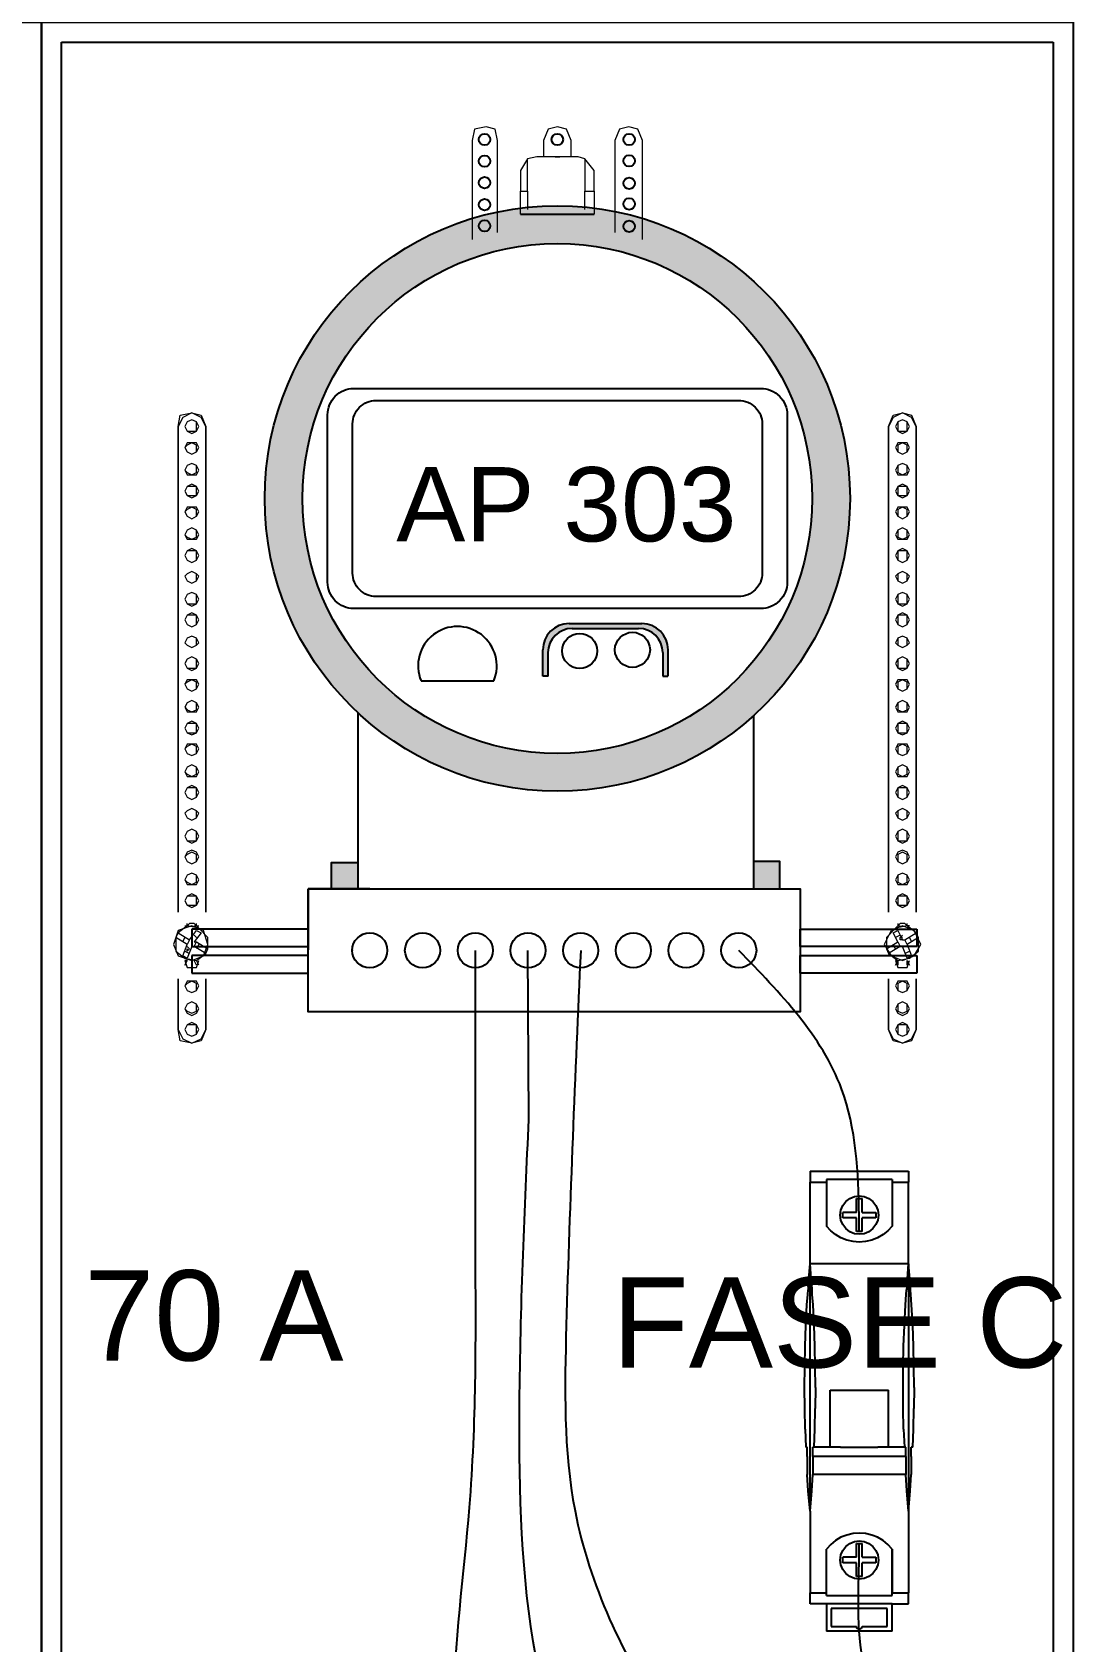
# Model space of a CAD drawing. Header units: millimetres. Extents: x 2991 to 3503, y 2795 to 2987.
# Drawn here: x 3321.03 to 3328, y 2808.58 to 2819.41 of the extents above; entities that cross this region are included whole.
import ezdxf

# ---------------------------------------------------------------- set-up
doc = ezdxf.new("R2010")
doc.units = ezdxf.units.MM
doc.layers.add('IND', color=7, linetype='Continuous', lineweight=13)
doc.layers.add('Pranchas', color=3, linetype='Continuous')
doc.styles.get("Standard").update_dxf_attribs({"font": ''})
doc.styles.get('Standard').set_extended_font_data('Arial')

msp = doc.modelspace()

# ---------------------------------------------------------------- hatches: boundary and pattern name
h = msp.add_hatch(color=256)
h.dxf.hatch_style = 1
h.paths.add_polyline_path([(3323.224, 2813.822), (3323.046, 2813.822), (3323.046, 2813.645), (3323.224, 2813.645)])
h.paths.add_polyline_path([(3326.065, 2813.828), (3325.888, 2813.828), (3325.888, 2813.645), (3326.065, 2813.645)])
h.paths.add_polyline_path([(3326.538, 2816.273, 1), (3322.597, 2816.273, 1)])
h.paths.add_polyline_path([(3322.851, 2816.273, -1), (3326.283, 2816.273, -1)], flags=16)
h.paths.add_polyline_path([(3326.115, 2815.709, -0.414214), (3325.937, 2815.532), (3323.197, 2815.532, -0.414214), (3323.02, 2815.709), (3323.02, 2816.836, -0.414214), (3323.197, 2817.014), (3325.937, 2817.014, -0.414214), (3326.115, 2816.836)], flags=0)
h.paths.add_polyline_path([(3325.947, 2815.771, -0.414214), (3325.788, 2815.613), (3323.346, 2815.613, -0.414214), (3323.188, 2815.771), (3323.188, 2816.775, -0.414214), (3323.346, 2816.933), (3325.788, 2816.933, -0.414214), (3325.947, 2816.775)], flags=0)
h.paths.add_polyline_path([(3325.192, 2815.254, -1), (3324.955, 2815.254, -1)], flags=0)
h.paths.add_polyline_path([(3324.837, 2815.247, -1), (3324.6, 2815.247, -1)], flags=0)
h.paths.add_polyline_path([(3324.139, 2815.045), (3323.649, 2815.045, -1.494135)], flags=0)
h = msp.add_hatch(color=256)
h.dxf.hatch_style = 1
h.paths.add_polyline_path([(3325.312, 2815.253, 0.414214), (3325.135, 2815.431), (3324.647, 2815.431, 0.414214), (3324.47, 2815.253), (3324.47, 2815.076), (3324.505, 2815.076), (3324.505, 2815.235, -0.414214), (3324.667, 2815.398), (3325.114, 2815.398, -0.414214), (3325.277, 2815.235), (3325.277, 2815.076), (3325.312, 2815.076)])

# ---------------------------------------------------------------- linework, layer by layer
for p, q in [((3321.227, 2805.719), (3321.227, 2819.346)), ((3321.227, 2819.346), (3324.567, 2819.346)), ((3324.567, 2819.346), (3327.907, 2819.346)), ((3327.907, 2819.346), (3327.907, 2805.719)), ((3324.319, 2818.187), (3324.815, 2818.187)), ((3324.647, 2815.431), (3325.135, 2815.431)), ((3324.667, 2815.398), (3325.114, 2815.398)), ((3324.47, 2815.076), (3324.47, 2815.253)), ((3324.505, 2815.076), (3324.505, 2815.235)), ((3325.277, 2815.235), (3325.277, 2815.076)), ((3325.312, 2815.253), (3325.312, 2815.076)), ((3323.649, 2815.045), (3324.139, 2815.045)), ((3324.505, 2815.076), (3324.47, 2815.076)), ((3325.277, 2815.076), (3325.312, 2815.076)), ((3323.224, 2814.831), (3323.224, 2813.645)), ((3325.888, 2814.81), (3325.888, 2813.645)), ((3323.304, 2813.645), (3322.89, 2813.645)), ((3322.89, 2813.645), (3322.89, 2813.235)), ((3322.89, 2813.374), (3322.106, 2813.374)), ((3322.106, 2813.374), (3322.106, 2813.256)), ((3322.89, 2813.256), (3322.89, 2813.374)), ((3326.203, 2813.374), (3326.988, 2813.374)), ((3326.203, 2813.256), (3326.203, 2813.374)), ((3326.988, 2813.374), (3326.988, 2813.256)), ((3322.106, 2813.256), (3322.106, 2813.256)), ((3322.106, 2813.256), (3322.89, 2813.256)), ((3322.89, 2813.197), (3322.106, 2813.197)), ((3322.106, 2813.197), (3322.106, 2813.078)), ((3322.89, 2813.078), (3322.89, 2813.197)), ((3326.988, 2813.256), (3326.203, 2813.256)), ((3326.203, 2813.197), (3326.988, 2813.197)), ((3326.203, 2813.078), (3326.203, 2813.197)), ((3326.988, 2813.256), (3326.988, 2813.256)), ((3326.988, 2813.197), (3326.988, 2813.078)), ((3322.106, 2813.078), (3322.106, 2813.078)), ((3322.106, 2813.078), (3322.89, 2813.078)), ((3326.988, 2813.078), (3326.203, 2813.078)), ((3326.988, 2813.078), (3326.988, 2813.078)), ((3326.269, 2811.743), (3326.269, 2811.669)), ((3326.269, 2811.743), (3326.932, 2811.743)), ((3326.269, 2811.669), (3326.379, 2811.669)), ((3326.269, 2811.12), (3326.269, 2811.669)), ((3326.379, 2811.688), (3326.379, 2811.669)), ((3326.821, 2811.688), (3326.379, 2811.688)), ((3326.379, 2811.669), (3326.379, 2811.374)), ((3326.821, 2811.688), (3326.821, 2811.669)), ((3326.821, 2811.669), (3326.932, 2811.669)), ((3326.821, 2811.669), (3326.821, 2811.374)), ((3326.932, 2811.743), (3326.932, 2811.669)), ((3326.932, 2811.12), (3326.932, 2811.669)), ((3326.509, 2811.539), (3326.536, 2811.56)), ((3326.536, 2811.56), (3326.567, 2811.573)), ((3326.567, 2811.573), (3326.6, 2811.577)), ((3326.582, 2811.559), (3326.619, 2811.559)), ((3326.582, 2811.466), (3326.582, 2811.559)), ((3326.6, 2811.577), (3326.634, 2811.573)), ((3326.619, 2811.466), (3326.619, 2811.559)), ((3326.634, 2811.573), (3326.665, 2811.56)), ((3326.665, 2811.56), (3326.691, 2811.539)), ((3326.471, 2811.448), (3326.476, 2811.481)), ((3326.476, 2811.415), (3326.471, 2811.448)), ((3326.476, 2811.481), (3326.489, 2811.513)), ((3326.489, 2811.513), (3326.509, 2811.539)), ((3326.49, 2811.43), (3326.49, 2811.466)), ((3326.582, 2811.466), (3326.49, 2811.466)), ((3326.619, 2811.466), (3326.711, 2811.466)), ((3326.691, 2811.539), (3326.712, 2811.513)), ((3326.711, 2811.466), (3326.711, 2811.43)), ((3326.712, 2811.513), (3326.725, 2811.481)), ((3326.725, 2811.481), (3326.729, 2811.448)), ((3326.729, 2811.448), (3326.725, 2811.415)), ((3326.408, 2811.343), (3326.379, 2811.374)), ((3326.441, 2811.317), (3326.408, 2811.343)), ((3326.489, 2811.384), (3326.476, 2811.415)), ((3326.509, 2811.357), (3326.489, 2811.384)), ((3326.582, 2811.43), (3326.49, 2811.43)), ((3326.536, 2811.336), (3326.509, 2811.357)), ((3326.567, 2811.323), (3326.536, 2811.336)), ((3326.582, 2811.337), (3326.582, 2811.43)), ((3326.619, 2811.337), (3326.582, 2811.337)), ((3326.711, 2811.43), (3326.619, 2811.43)), ((3326.619, 2811.337), (3326.619, 2811.43)), ((3326.665, 2811.336), (3326.634, 2811.323)), ((3326.691, 2811.357), (3326.665, 2811.336)), ((3326.712, 2811.384), (3326.691, 2811.357)), ((3326.725, 2811.415), (3326.712, 2811.384)), ((3326.793, 2811.343), (3326.76, 2811.317)), ((3326.821, 2811.374), (3326.793, 2811.343)), ((3326.477, 2811.296), (3326.441, 2811.317)), ((3326.517, 2811.28), (3326.477, 2811.296)), ((3326.558, 2811.271), (3326.517, 2811.28)), ((3326.6, 2811.267), (3326.558, 2811.271)), ((3326.6, 2811.319), (3326.567, 2811.323)), ((3326.634, 2811.323), (3326.6, 2811.319)), ((3326.642, 2811.271), (3326.6, 2811.267)), ((3326.684, 2811.28), (3326.642, 2811.271)), ((3326.723, 2811.296), (3326.684, 2811.28)), ((3326.76, 2811.317), (3326.723, 2811.296)), ((3326.26, 2811.019), (3326.269, 2811.12)), ((3326.932, 2811.12), (3326.269, 2811.12)), ((3326.277, 2811.019), (3326.269, 2811.12)), ((3326.269, 2809.454), (3326.269, 2811.12)), ((3326.924, 2811.019), (3326.932, 2811.12)), ((3326.94, 2811.019), (3326.932, 2811.12)), ((3326.932, 2811.12), (3326.932, 2809.454)), ((3326.257, 2810.983), (3326.26, 2811.019)), ((3326.277, 2811.019), (3326.28, 2810.983)), ((3326.921, 2810.983), (3326.924, 2811.019)), ((3326.94, 2811.019), (3326.943, 2810.983)), ((3326.248, 2810.844), (3326.253, 2810.913)), ((3326.253, 2810.913), (3326.255, 2810.946)), ((3326.256, 2810.967), (3326.255, 2810.946)), ((3326.256, 2810.967), (3326.257, 2810.983)), ((3326.282, 2810.946), (3326.28, 2810.983)), ((3326.284, 2810.913), (3326.282, 2810.946)), ((3326.289, 2810.844), (3326.284, 2810.913)), ((3326.911, 2810.844), (3326.916, 2810.913)), ((3326.916, 2810.913), (3326.918, 2810.946)), ((3326.92, 2810.967), (3326.918, 2810.946)), ((3326.92, 2810.967), (3326.921, 2810.983)), ((3326.946, 2810.946), (3326.943, 2810.983)), ((3326.948, 2810.913), (3326.946, 2810.946)), ((3326.952, 2810.844), (3326.948, 2810.913)), ((3326.241, 2810.706), (3326.248, 2810.844)), ((3326.296, 2810.706), (3326.289, 2810.844)), ((3326.904, 2810.706), (3326.911, 2810.844)), ((3326.96, 2810.706), (3326.952, 2810.844)), ((3326.236, 2810.566), (3326.241, 2810.706)), ((3326.301, 2810.566), (3326.296, 2810.706)), ((3326.899, 2810.566), (3326.904, 2810.706)), ((3326.965, 2810.566), (3326.96, 2810.706)), ((3326.233, 2810.427), (3326.236, 2810.566)), ((3326.304, 2810.427), (3326.301, 2810.566)), ((3326.896, 2810.427), (3326.899, 2810.566)), ((3326.968, 2810.427), (3326.965, 2810.566)), ((3326.232, 2810.287), (3326.233, 2810.427)), ((3326.305, 2810.287), (3326.304, 2810.427)), ((3326.895, 2810.287), (3326.896, 2810.427)), ((3326.969, 2810.287), (3326.968, 2810.427)), ((3326.233, 2810.147), (3326.232, 2810.287)), ((3326.305, 2810.287), (3326.304, 2810.147)), ((3326.404, 2809.885), (3326.404, 2810.269)), ((3326.404, 2810.269), (3326.796, 2810.269)), ((3326.796, 2809.885), (3326.796, 2810.269)), ((3326.896, 2810.147), (3326.895, 2810.287)), ((3326.969, 2810.287), (3326.968, 2810.147)), ((3326.236, 2810.008), (3326.233, 2810.147)), ((3326.301, 2810.008), (3326.304, 2810.147)), ((3326.899, 2810.008), (3326.896, 2810.147)), ((3326.965, 2810.008), (3326.968, 2810.147)), ((3326.236, 2810.008), (3326.24, 2809.885)), ((3326.297, 2809.885), (3326.301, 2810.008)), ((3326.899, 2810.008), (3326.904, 2809.885)), ((3326.96, 2809.885), (3326.965, 2810.008)), ((3326.25, 2809.885), (3326.24, 2809.885)), ((3326.25, 2809.824), (3326.25, 2809.885)), ((3326.25, 2809.824), (3326.25, 2809.701)), ((3326.297, 2809.885), (3326.287, 2809.885)), ((3326.287, 2809.824), (3326.287, 2809.885)), ((3326.913, 2809.824), (3326.287, 2809.824)), ((3326.287, 2809.824), (3326.287, 2809.701)), ((3326.404, 2809.885), (3326.297, 2809.885)), ((3326.474, 2809.885), (3326.404, 2809.885)), ((3326.474, 2809.885), (3326.725, 2809.885)), ((3326.796, 2809.885), (3326.725, 2809.885)), ((3326.904, 2809.885), (3326.796, 2809.885)), ((3326.913, 2809.885), (3326.904, 2809.885)), ((3326.913, 2809.824), (3326.913, 2809.885)), ((3326.913, 2809.824), (3326.913, 2809.701)), ((3326.96, 2809.885), (3326.95, 2809.885)), ((3326.95, 2809.824), (3326.95, 2809.885)), ((3326.95, 2809.824), (3326.95, 2809.701)), ((3326.257, 2809.592), (3326.25, 2809.701)), ((3326.28, 2809.592), (3326.287, 2809.701)), ((3326.913, 2809.701), (3326.287, 2809.701)), ((3326.921, 2809.592), (3326.913, 2809.701)), ((3326.943, 2809.592), (3326.95, 2809.701)), ((3326.269, 2809.454), (3326.257, 2809.592)), ((3326.269, 2809.454), (3326.28, 2809.592)), ((3326.932, 2809.454), (3326.921, 2809.592)), ((3326.932, 2809.454), (3326.943, 2809.592)), ((3326.269, 2809.454), (3326.269, 2808.905)), ((3326.932, 2809.454), (3326.932, 2808.905)), ((3326.477, 2809.279), (3326.441, 2809.258)), ((3326.517, 2809.294), (3326.477, 2809.279)), ((3326.558, 2809.304), (3326.517, 2809.294)), ((3326.6, 2809.307), (3326.558, 2809.304)), ((3326.642, 2809.304), (3326.6, 2809.307)), ((3326.684, 2809.294), (3326.642, 2809.304)), ((3326.723, 2809.279), (3326.684, 2809.294)), ((3326.76, 2809.258), (3326.723, 2809.279)), ((3326.408, 2809.231), (3326.379, 2809.2)), ((3326.379, 2808.905), (3326.379, 2809.2)), ((3326.379, 2808.905), (3326.379, 2809.2)), ((3326.441, 2809.258), (3326.408, 2809.231)), ((3326.476, 2809.16), (3326.489, 2809.191)), ((3326.489, 2809.191), (3326.509, 2809.217)), ((3326.509, 2809.217), (3326.536, 2809.238)), ((3326.536, 2809.238), (3326.567, 2809.251)), ((3326.567, 2809.251), (3326.6, 2809.255)), ((3326.582, 2809.145), (3326.582, 2809.237)), ((3326.582, 2809.237), (3326.619, 2809.237)), ((3326.6, 2809.255), (3326.634, 2809.251)), ((3326.619, 2809.145), (3326.619, 2809.237)), ((3326.634, 2809.251), (3326.665, 2809.238)), ((3326.665, 2809.238), (3326.691, 2809.217)), ((3326.691, 2809.217), (3326.712, 2809.191)), ((3326.712, 2809.191), (3326.725, 2809.16)), ((3326.793, 2809.231), (3326.76, 2809.258)), ((3326.821, 2809.2), (3326.793, 2809.231)), ((3326.821, 2809.2), (3326.821, 2808.905)), ((3326.821, 2808.905), (3326.821, 2809.2)), ((3326.471, 2809.126), (3326.476, 2809.16)), ((3326.476, 2809.093), (3326.471, 2809.126)), ((3326.489, 2809.062), (3326.476, 2809.093)), ((3326.509, 2809.035), (3326.489, 2809.062)), ((3326.49, 2809.108), (3326.49, 2809.145)), ((3326.582, 2809.145), (3326.49, 2809.145)), ((3326.582, 2809.108), (3326.49, 2809.108)), ((3326.582, 2809.016), (3326.582, 2809.108)), ((3326.619, 2809.145), (3326.711, 2809.145)), ((3326.711, 2809.108), (3326.619, 2809.108)), ((3326.619, 2809.016), (3326.619, 2809.108)), ((3326.712, 2809.062), (3326.691, 2809.035)), ((3326.711, 2809.145), (3326.711, 2809.108)), ((3326.725, 2809.093), (3326.712, 2809.062)), ((3326.725, 2809.16), (3326.729, 2809.126)), ((3326.729, 2809.126), (3326.725, 2809.093)), ((3326.536, 2809.015), (3326.509, 2809.035)), ((3326.567, 2809.002), (3326.536, 2809.015)), ((3326.6, 2808.997), (3326.567, 2809.002)), ((3326.619, 2809.016), (3326.582, 2809.016)), ((3326.634, 2809.002), (3326.6, 2808.997)), ((3326.665, 2809.015), (3326.634, 2809.002)), ((3326.691, 2809.035), (3326.665, 2809.015)), ((3326.269, 2808.831), (3326.269, 2808.905)), ((3326.269, 2808.905), (3326.379, 2808.905)), ((3326.379, 2808.887), (3326.379, 2808.905)), ((3326.379, 2808.887), (3326.821, 2808.887)), ((3326.821, 2808.905), (3326.932, 2808.905)), ((3326.821, 2808.887), (3326.821, 2808.905)), ((3326.932, 2808.831), (3326.932, 2808.905)), ((3326.379, 2808.831), (3326.269, 2808.831)), ((3326.821, 2808.831), (3326.379, 2808.831)), ((3326.379, 2808.831), (3326.379, 2808.647)), ((3326.411, 2808.799), (3326.411, 2808.679)), ((3326.789, 2808.799), (3326.411, 2808.799)), ((3326.789, 2808.679), (3326.789, 2808.799)), ((3326.821, 2808.831), (3326.932, 2808.831)), ((3326.821, 2808.647), (3326.821, 2808.831)), ((3326.821, 2808.647), (3326.379, 2808.647)), ((3326.411, 2808.679), (3326.582, 2808.679)), ((3326.582, 2808.674), (3326.582, 2808.679)), ((3326.584, 2808.67), (3326.582, 2808.674)), ((3326.587, 2808.666), (3326.584, 2808.67)), ((3326.591, 2808.663), (3326.587, 2808.666)), ((3326.595, 2808.661), (3326.591, 2808.663)), ((3326.6, 2808.661), (3326.595, 2808.661)), ((3326.605, 2808.661), (3326.6, 2808.661)), ((3326.609, 2808.663), (3326.605, 2808.661)), ((3326.613, 2808.666), (3326.609, 2808.663)), ((3326.616, 2808.67), (3326.613, 2808.666)), ((3326.618, 2808.674), (3326.616, 2808.67)), ((3326.619, 2808.679), (3326.618, 2808.674)), ((3326.619, 2808.679), (3326.789, 2808.679))]:
    msp.add_line(p, q)
at = {"color": 5}
msp.add_line((3324.375, 2812.093), (3324.369, 2813.23), dxfattribs=at)
for points in [[(3321.094, 2819.479), (3321.094, 2805.586), (3314.147, 2805.586), (3314.147, 2819.479)], [(3328.041, 2819.479), (3328.041, 2805.586), (3321.094, 2805.586), (3321.094, 2819.479)], [(3323.224, 2813.645), (3323.046, 2813.645), (3323.046, 2813.822), (3323.224, 2813.822)], [(3325.888, 2813.645), (3326.065, 2813.645), (3326.065, 2813.828), (3325.888, 2813.828)], [(3322.89, 2813.645), (3326.203, 2813.645), (3326.203, 2812.816), (3322.89, 2812.816)]]:
    msp.add_lwpolyline(points, close=True)
at = {"color": 0, "lineweight": 18}
for points in [[(3324.164, 2818.063), (3324.164, 2818.683), (3324.149, 2818.76), (3324.087, 2818.776), (3324.009, 2818.76), (3323.994, 2818.683), (3323.994, 2818.016)], [(3324.66, 2818.574), (3324.66, 2818.683), (3324.629, 2818.76), (3324.567, 2818.776), (3324.505, 2818.76), (3324.474, 2818.683), (3324.474, 2818.574)], [(3325.141, 2818.016), (3325.141, 2818.683), (3325.11, 2818.76), (3325.048, 2818.776), (3324.986, 2818.76), (3324.955, 2818.683), (3324.955, 2818.063)], [(3324.366, 2818.342), (3324.366, 2818.559), (3324.319, 2818.481), (3324.319, 2818.342)], [(3324.753, 2818.559), (3324.707, 2818.574), (3324.428, 2818.574), (3324.366, 2818.559)], [(3324.815, 2818.342), (3324.815, 2818.481), (3324.753, 2818.559), (3324.753, 2818.342)], [(3324.319, 2818.187), (3324.319, 2818.342), (3324.366, 2818.342), (3324.366, 2818.218)], [(3324.753, 2818.218), (3324.753, 2818.342), (3324.815, 2818.342), (3324.815, 2818.187)], [(3322.059, 2813.395), (3322.075, 2813.395), (3322.075, 2813.411)], [(3322.152, 2813.38), (3322.121, 2813.411), (3322.09, 2813.411), (3322.059, 2813.38)], [(3322.121, 2813.395), (3322.137, 2813.395), (3322.137, 2813.411)], [(3322.137, 2813.395), (3322.152, 2813.395)], [(3326.938, 2813.38), (3326.907, 2813.411), (3326.876, 2813.411), (3326.845, 2813.38)], [(3326.86, 2813.411), (3326.86, 2813.395), (3326.876, 2813.395)], [(3326.938, 2813.395), (3326.922, 2813.395), (3326.922, 2813.411)], [(3322.013, 2813.349), (3321.997, 2813.318)], [(3322.044, 2813.287), (3322.059, 2813.318)], [(3322.09, 2813.302), (3322.075, 2813.271)], [(3322.137, 2813.318), (3322.121, 2813.333)], [(3322.121, 2813.256), (3322.137, 2813.287)], [(3326.876, 2813.333), (3326.845, 2813.318)], [(3326.86, 2813.287), (3326.876, 2813.256)], [(3326.891, 2813.302), (3326.876, 2813.302), (3326.876, 2813.318), (3326.891, 2813.333)], [(3326.922, 2813.271), (3326.907, 2813.302)], [(3326.938, 2813.318), (3326.953, 2813.287)], [(3327, 2813.318), (3326.984, 2813.349)], [(3322.059, 2813.225), (3322.09, 2813.209)], [(3322.075, 2813.256), (3322.09, 2813.24), (3322.075, 2813.225), (3322.075, 2813.24), (3322.075, 2813.225)], [(3322.152, 2813.271), (3322.137, 2813.24)], [(3322.199, 2813.209), (3322.214, 2813.24)], [(3326.783, 2813.24), (3326.798, 2813.209)], [(3326.845, 2813.24), (3326.829, 2813.271)], [(3326.907, 2813.209), (3326.938, 2813.225)], [(3322.075, 2813.163), (3322.059, 2813.163), (3322.075, 2813.116), (3322.137, 2813.116), (3322.152, 2813.163)], [(3322.137, 2813.132), (3322.121, 2813.163)], [(3322.152, 2813.132), (3322.137, 2813.163)], [(3326.845, 2813.132), (3326.86, 2813.163), (3326.86, 2813.132)], [(3326.86, 2813.163), (3326.845, 2813.163), (3326.86, 2813.116), (3326.922, 2813.116), (3326.938, 2813.163)], [(3326.922, 2813.132), (3326.922, 2813.163), (3326.938, 2813.132)]]:
    msp.add_lwpolyline(points, dxfattribs=at)
for points in [[(3324.552, 2818.574), (3324.583, 2818.574)], [(3322.199, 2816.757), (3322.199, 2813.488), (3322.199, 2816.757), (3322.168, 2816.819), (3322.106, 2816.85), (3322.044, 2816.819), (3322.013, 2816.757), (3322.028, 2816.834), (3322.106, 2816.85), (3322.168, 2816.834)], [(3322.013, 2813.488), (3322.013, 2816.757)], [(3322.152, 2816.757), (3322.137, 2816.788), (3322.106, 2816.803), (3322.075, 2816.788), (3322.059, 2816.757), (3322.075, 2816.726), (3322.106, 2816.71), (3322.137, 2816.726)], [(3322.137, 2816.757), (3322.137, 2816.788), (3322.106, 2816.803), (3322.075, 2816.788), (3322.059, 2816.757), (3322.075, 2816.726), (3322.137, 2816.726)], [(3326.798, 2816.757), (3326.829, 2816.834), (3326.891, 2816.85), (3326.953, 2816.834), (3326.984, 2816.757), (3326.953, 2816.819), (3326.891, 2816.85), (3326.829, 2816.819)], [(3326.798, 2813.488), (3326.798, 2816.757)], [(3326.938, 2816.757), (3326.922, 2816.788), (3326.891, 2816.803), (3326.86, 2816.788), (3326.845, 2816.757), (3326.86, 2816.726), (3326.891, 2816.71), (3326.922, 2816.726)], [(3326.922, 2816.757), (3326.922, 2816.788), (3326.891, 2816.803), (3326.86, 2816.788), (3326.86, 2816.726), (3326.922, 2816.726)], [(3326.984, 2816.757), (3326.984, 2813.488)], [(3322.152, 2816.617), (3322.137, 2816.648), (3322.075, 2816.648), (3322.059, 2816.617), (3322.075, 2816.586), (3322.106, 2816.571), (3322.137, 2816.586)], [(3322.137, 2816.617), (3322.137, 2816.633), (3322.106, 2816.648), (3322.075, 2816.633), (3322.059, 2816.617), (3322.075, 2816.586), (3322.106, 2816.571), (3322.137, 2816.586)], [(3326.938, 2816.617), (3326.922, 2816.648), (3326.86, 2816.648), (3326.845, 2816.617), (3326.86, 2816.586), (3326.891, 2816.571), (3326.922, 2816.586)], [(3326.922, 2816.617), (3326.922, 2816.633), (3326.891, 2816.648), (3326.86, 2816.633), (3326.86, 2816.586), (3326.891, 2816.571), (3326.922, 2816.586)], [(3322.152, 2816.463), (3322.137, 2816.494), (3322.106, 2816.509), (3322.075, 2816.494), (3322.059, 2816.463), (3322.075, 2816.432), (3322.137, 2816.432)], [(3322.137, 2816.463), (3322.137, 2816.494), (3322.106, 2816.509), (3322.075, 2816.494), (3322.059, 2816.463), (3322.075, 2816.447), (3322.106, 2816.432), (3322.137, 2816.447)], [(3326.938, 2816.463), (3326.922, 2816.494), (3326.891, 2816.509), (3326.86, 2816.494), (3326.845, 2816.463), (3326.86, 2816.432), (3326.922, 2816.432)], [(3326.922, 2816.463), (3326.922, 2816.494), (3326.891, 2816.509), (3326.86, 2816.494), (3326.86, 2816.447), (3326.891, 2816.432), (3326.922, 2816.447)], [(3322.152, 2816.323), (3322.137, 2816.354), (3322.106, 2816.37), (3322.075, 2816.354), (3322.059, 2816.323), (3322.075, 2816.292), (3322.106, 2816.277), (3322.137, 2816.292)], [(3322.137, 2816.323), (3322.137, 2816.354), (3322.075, 2816.354), (3322.059, 2816.323), (3322.075, 2816.292), (3322.137, 2816.292)], [(3326.938, 2816.323), (3326.922, 2816.354), (3326.891, 2816.37), (3326.86, 2816.354), (3326.845, 2816.323), (3326.86, 2816.292), (3326.891, 2816.277), (3326.922, 2816.292)], [(3326.922, 2816.323), (3326.922, 2816.354), (3326.86, 2816.354), (3326.86, 2816.292), (3326.922, 2816.292)], [(3322.152, 2816.184), (3322.137, 2816.215), (3322.075, 2816.215), (3322.059, 2816.184), (3322.075, 2816.153), (3322.106, 2816.137), (3322.137, 2816.153)], [(3322.137, 2816.184), (3322.137, 2816.199), (3322.106, 2816.215), (3322.075, 2816.199), (3322.059, 2816.184), (3322.075, 2816.153), (3322.106, 2816.137), (3322.137, 2816.153)], [(3326.938, 2816.184), (3326.922, 2816.215), (3326.86, 2816.215), (3326.845, 2816.184), (3326.86, 2816.153), (3326.891, 2816.137), (3326.922, 2816.153)], [(3326.922, 2816.184), (3326.922, 2816.199), (3326.891, 2816.215), (3326.86, 2816.199), (3326.86, 2816.153), (3326.891, 2816.137), (3326.922, 2816.153)], [(3322.137, 2816.029), (3322.137, 2816.06), (3322.106, 2816.075), (3322.075, 2816.06), (3322.059, 2816.029), (3322.075, 2816.013), (3322.106, 2815.998), (3322.137, 2816.013)], [(3322.152, 2816.029), (3322.137, 2816.06), (3322.106, 2816.075), (3322.075, 2816.06), (3322.059, 2816.029), (3322.075, 2815.998), (3322.137, 2815.998)], [(3326.938, 2816.029), (3326.922, 2816.06), (3326.891, 2816.075), (3326.86, 2816.06), (3326.845, 2816.029), (3326.86, 2815.998), (3326.922, 2815.998)], [(3326.922, 2816.029), (3326.922, 2816.06), (3326.891, 2816.075), (3326.86, 2816.06), (3326.86, 2816.013), (3326.891, 2815.998), (3326.922, 2816.013)], [(3322.152, 2815.889), (3322.137, 2815.92), (3322.106, 2815.936), (3322.075, 2815.92), (3322.059, 2815.889), (3322.075, 2815.858), (3322.106, 2815.843), (3322.137, 2815.858)], [(3322.137, 2815.889), (3322.137, 2815.92), (3322.075, 2815.92), (3322.059, 2815.889), (3322.075, 2815.858), (3322.106, 2815.843), (3322.137, 2815.858)], [(3326.938, 2815.889), (3326.922, 2815.92), (3326.891, 2815.936), (3326.86, 2815.92), (3326.845, 2815.889), (3326.86, 2815.858), (3326.891, 2815.843), (3326.922, 2815.858)], [(3326.922, 2815.889), (3326.922, 2815.92), (3326.86, 2815.92), (3326.86, 2815.858), (3326.891, 2815.843), (3326.922, 2815.858)], [(3322.152, 2815.75), (3322.137, 2815.765), (3322.106, 2815.781), (3322.075, 2815.765), (3322.059, 2815.75), (3322.075, 2815.719), (3322.106, 2815.703), (3322.137, 2815.719)], [(3322.137, 2815.75), (3322.137, 2815.765), (3322.106, 2815.781), (3322.075, 2815.765), (3322.059, 2815.75), (3322.075, 2815.719), (3322.106, 2815.703), (3322.137, 2815.719)], [(3326.938, 2815.75), (3326.922, 2815.765), (3326.891, 2815.781), (3326.86, 2815.765), (3326.845, 2815.75), (3326.86, 2815.719), (3326.891, 2815.703), (3326.922, 2815.719)], [(3326.922, 2815.75), (3326.922, 2815.765), (3326.891, 2815.781), (3326.86, 2815.765), (3326.86, 2815.719), (3326.891, 2815.703), (3326.922, 2815.719)], [(3322.152, 2815.595), (3322.137, 2815.626), (3322.106, 2815.641), (3322.075, 2815.626), (3322.059, 2815.595), (3322.075, 2815.564), (3322.106, 2815.548), (3322.137, 2815.564)], [(3322.137, 2815.595), (3322.137, 2815.626), (3322.106, 2815.641), (3322.075, 2815.626), (3322.059, 2815.595), (3322.075, 2815.564), (3322.137, 2815.564)], [(3326.938, 2815.595), (3326.922, 2815.626), (3326.891, 2815.641), (3326.86, 2815.626), (3326.845, 2815.595), (3326.86, 2815.564), (3326.891, 2815.548), (3326.922, 2815.564)], [(3326.922, 2815.595), (3326.922, 2815.626), (3326.891, 2815.641), (3326.86, 2815.626), (3326.86, 2815.564), (3326.922, 2815.564)], [(3322.152, 2815.456), (3322.137, 2815.487), (3322.106, 2815.502), (3322.075, 2815.487), (3322.059, 2815.456), (3322.075, 2815.425), (3322.106, 2815.409), (3322.137, 2815.425)], [(3322.137, 2815.456), (3322.137, 2815.487), (3322.075, 2815.487), (3322.059, 2815.456), (3322.075, 2815.425), (3322.106, 2815.409), (3322.137, 2815.425)], [(3326.938, 2815.456), (3326.922, 2815.487), (3326.891, 2815.502), (3326.86, 2815.487), (3326.845, 2815.456), (3326.86, 2815.425), (3326.891, 2815.409), (3326.922, 2815.425)], [(3326.922, 2815.456), (3326.922, 2815.487), (3326.86, 2815.487), (3326.86, 2815.425), (3326.891, 2815.409), (3326.922, 2815.425)], [(3322.137, 2815.301), (3322.137, 2815.332), (3322.106, 2815.347), (3322.075, 2815.332), (3322.059, 2815.301), (3322.075, 2815.285), (3322.106, 2815.27), (3322.137, 2815.285)], [(3322.152, 2815.301), (3322.137, 2815.332), (3322.106, 2815.347), (3322.075, 2815.332), (3322.059, 2815.301), (3322.075, 2815.285), (3322.106, 2815.27), (3322.137, 2815.285)], [(3326.938, 2815.301), (3326.922, 2815.332), (3326.891, 2815.347), (3326.86, 2815.332), (3326.845, 2815.301), (3326.86, 2815.285), (3326.891, 2815.27), (3326.922, 2815.285)], [(3326.922, 2815.301), (3326.922, 2815.332), (3326.891, 2815.347), (3326.86, 2815.332), (3326.86, 2815.285), (3326.891, 2815.27), (3326.922, 2815.285)], [(3322.137, 2815.161), (3322.137, 2815.192), (3322.106, 2815.208), (3322.075, 2815.192), (3322.059, 2815.161), (3322.075, 2815.13), (3322.137, 2815.13)], [(3322.152, 2815.161), (3322.137, 2815.192), (3322.106, 2815.208), (3322.075, 2815.192), (3322.059, 2815.161), (3322.075, 2815.13), (3322.106, 2815.115), (3322.137, 2815.13)], [(3326.938, 2815.161), (3326.922, 2815.192), (3326.891, 2815.208), (3326.86, 2815.192), (3326.845, 2815.161), (3326.86, 2815.13), (3326.891, 2815.115), (3326.922, 2815.13)], [(3326.922, 2815.161), (3326.922, 2815.192), (3326.891, 2815.208), (3326.86, 2815.192), (3326.86, 2815.13), (3326.922, 2815.13)], [(3322.137, 2815.022), (3322.137, 2815.037), (3322.106, 2815.053), (3322.075, 2815.037), (3322.059, 2815.022), (3322.075, 2814.991), (3322.106, 2814.975), (3322.137, 2814.991)], [(3322.152, 2815.022), (3322.137, 2815.053), (3322.075, 2815.053), (3322.059, 2815.022), (3322.075, 2814.991), (3322.106, 2814.975), (3322.137, 2814.991)], [(3326.938, 2815.022), (3326.922, 2815.053), (3326.86, 2815.053), (3326.845, 2815.022), (3326.86, 2814.991), (3326.891, 2814.975), (3326.922, 2814.991)], [(3326.922, 2815.022), (3326.922, 2815.037), (3326.891, 2815.053), (3326.86, 2815.037), (3326.86, 2814.991), (3326.891, 2814.975), (3326.922, 2814.991)], [(3322.137, 2814.867), (3322.137, 2814.898), (3322.106, 2814.913), (3322.075, 2814.898), (3322.059, 2814.867), (3322.075, 2814.851), (3322.106, 2814.836), (3322.137, 2814.851)], [(3322.152, 2814.867), (3322.137, 2814.898), (3322.106, 2814.913), (3322.075, 2814.898), (3322.059, 2814.867), (3322.075, 2814.836), (3322.137, 2814.836)], [(3326.938, 2814.867), (3326.922, 2814.898), (3326.891, 2814.913), (3326.86, 2814.898), (3326.845, 2814.867), (3326.86, 2814.836), (3326.922, 2814.836)], [(3326.922, 2814.867), (3326.922, 2814.898), (3326.891, 2814.913), (3326.86, 2814.898), (3326.86, 2814.851), (3326.891, 2814.836), (3326.922, 2814.851)], [(3322.152, 2814.727), (3322.137, 2814.758), (3322.106, 2814.774), (3322.075, 2814.758), (3322.059, 2814.727), (3322.075, 2814.696), (3322.106, 2814.681), (3322.137, 2814.696)], [(3322.137, 2814.727), (3322.137, 2814.758), (3322.075, 2814.758), (3322.059, 2814.727), (3322.075, 2814.696), (3322.137, 2814.696)], [(3326.938, 2814.727), (3326.922, 2814.758), (3326.891, 2814.774), (3326.86, 2814.758), (3326.845, 2814.727), (3326.86, 2814.696), (3326.891, 2814.681), (3326.922, 2814.696)], [(3326.922, 2814.727), (3326.922, 2814.758), (3326.86, 2814.758), (3326.86, 2814.696), (3326.922, 2814.696)], [(3322.137, 2814.588), (3322.137, 2814.604), (3322.106, 2814.619), (3322.075, 2814.604), (3322.059, 2814.588), (3322.075, 2814.557), (3322.106, 2814.542), (3322.137, 2814.557)], [(3322.152, 2814.588), (3322.137, 2814.619), (3322.075, 2814.619), (3322.059, 2814.588), (3322.075, 2814.557), (3322.106, 2814.542), (3322.137, 2814.557)], [(3326.938, 2814.588), (3326.922, 2814.619), (3326.86, 2814.619), (3326.845, 2814.588), (3326.86, 2814.557), (3326.891, 2814.542), (3326.922, 2814.557)], [(3326.922, 2814.588), (3326.922, 2814.604), (3326.891, 2814.619), (3326.86, 2814.604), (3326.86, 2814.557), (3326.891, 2814.542), (3326.922, 2814.557)], [(3322.152, 2814.433), (3322.137, 2814.464), (3322.106, 2814.48), (3322.075, 2814.464), (3322.059, 2814.433), (3322.075, 2814.402), (3322.137, 2814.402)], [(3322.137, 2814.433), (3322.137, 2814.464), (3322.106, 2814.48), (3322.075, 2814.464), (3322.059, 2814.433), (3322.075, 2814.418), (3322.106, 2814.402), (3322.137, 2814.418)], [(3326.938, 2814.433), (3326.922, 2814.464), (3326.891, 2814.48), (3326.86, 2814.464), (3326.845, 2814.433), (3326.86, 2814.402), (3326.922, 2814.402)], [(3326.922, 2814.433), (3326.922, 2814.464), (3326.891, 2814.48), (3326.86, 2814.464), (3326.86, 2814.418), (3326.891, 2814.402), (3326.922, 2814.418)], [(3322.152, 2814.294), (3322.137, 2814.325), (3322.106, 2814.34), (3322.075, 2814.325), (3322.059, 2814.294), (3322.075, 2814.263), (3322.106, 2814.247), (3322.137, 2814.263)], [(3322.137, 2814.294), (3322.137, 2814.325), (3322.075, 2814.325), (3322.059, 2814.294), (3322.075, 2814.263), (3322.106, 2814.247), (3322.137, 2814.263)], [(3326.938, 2814.294), (3326.922, 2814.325), (3326.891, 2814.34), (3326.86, 2814.325), (3326.845, 2814.294), (3326.86, 2814.263), (3326.891, 2814.247), (3326.922, 2814.263)], [(3326.922, 2814.294), (3326.922, 2814.325), (3326.86, 2814.325), (3326.86, 2814.263), (3326.891, 2814.247), (3326.922, 2814.263)], [(3322.137, 2814.154), (3322.137, 2814.17), (3322.106, 2814.185), (3322.075, 2814.17), (3322.059, 2814.154), (3322.075, 2814.123), (3322.106, 2814.108), (3322.137, 2814.123)], [(3322.152, 2814.154), (3322.137, 2814.17), (3322.106, 2814.185), (3322.075, 2814.17), (3322.059, 2814.154), (3322.075, 2814.123), (3322.106, 2814.108), (3322.137, 2814.123)], [(3326.938, 2814.154), (3326.922, 2814.17), (3326.891, 2814.185), (3326.86, 2814.17), (3326.845, 2814.154), (3326.86, 2814.123), (3326.891, 2814.108), (3326.922, 2814.123)], [(3326.922, 2814.154), (3326.922, 2814.17), (3326.891, 2814.185), (3326.86, 2814.17), (3326.86, 2814.123), (3326.891, 2814.108), (3326.922, 2814.123)], [(3322.137, 2813.999), (3322.137, 2814.03), (3322.106, 2814.046), (3322.075, 2814.03), (3322.059, 2813.999), (3322.075, 2813.968), (3322.137, 2813.968)], [(3322.152, 2813.999), (3322.137, 2814.03), (3322.106, 2814.046), (3322.075, 2814.03), (3322.059, 2813.999), (3322.075, 2813.968), (3322.106, 2813.953), (3322.137, 2813.968)], [(3326.938, 2813.999), (3326.922, 2814.03), (3326.891, 2814.046), (3326.86, 2814.03), (3326.845, 2813.999), (3326.86, 2813.968), (3326.891, 2813.953), (3326.922, 2813.968)], [(3326.922, 2813.999), (3326.922, 2814.03), (3326.891, 2814.046), (3326.86, 2814.03), (3326.86, 2813.968), (3326.922, 2813.968)], [(3322.152, 2813.86), (3322.137, 2813.891), (3322.106, 2813.906), (3322.075, 2813.891), (3322.059, 2813.86), (3322.075, 2813.829), (3322.106, 2813.813), (3322.137, 2813.829)], [(3322.137, 2813.86), (3322.137, 2813.875), (3322.106, 2813.891), (3322.075, 2813.875), (3322.059, 2813.86), (3322.075, 2813.829), (3322.106, 2813.813), (3322.137, 2813.829)], [(3326.938, 2813.86), (3326.922, 2813.891), (3326.891, 2813.906), (3326.86, 2813.891), (3326.845, 2813.86), (3326.86, 2813.829), (3326.891, 2813.813), (3326.922, 2813.829)], [(3326.922, 2813.86), (3326.922, 2813.875), (3326.891, 2813.891), (3326.86, 2813.875), (3326.86, 2813.829), (3326.891, 2813.813), (3326.922, 2813.829)], [(3322.152, 2813.705), (3322.137, 2813.736), (3322.106, 2813.751), (3322.075, 2813.736), (3322.059, 2813.705), (3322.075, 2813.674), (3322.137, 2813.674)], [(3322.137, 2813.705), (3322.137, 2813.736), (3322.106, 2813.751), (3322.075, 2813.736), (3322.059, 2813.705), (3322.075, 2813.689), (3322.106, 2813.674), (3322.137, 2813.689)], [(3326.938, 2813.705), (3326.922, 2813.736), (3326.891, 2813.751), (3326.86, 2813.736), (3326.845, 2813.705), (3326.86, 2813.674), (3326.922, 2813.674)], [(3326.922, 2813.705), (3326.922, 2813.736), (3326.891, 2813.751), (3326.86, 2813.736), (3326.86, 2813.689), (3326.891, 2813.674), (3326.922, 2813.689)], [(3322.152, 2813.565), (3322.137, 2813.596), (3322.106, 2813.612), (3322.075, 2813.596), (3322.059, 2813.565), (3322.075, 2813.534), (3322.106, 2813.519), (3322.137, 2813.534)], [(3326.938, 2813.565), (3326.922, 2813.596), (3326.891, 2813.612), (3326.86, 2813.596), (3326.845, 2813.565), (3326.86, 2813.534), (3326.891, 2813.519), (3326.922, 2813.534)], [(3322.137, 2813.565), (3322.137, 2813.596), (3322.075, 2813.596), (3322.059, 2813.565), (3322.075, 2813.534), (3322.137, 2813.534)], [(3326.922, 2813.565), (3326.922, 2813.596), (3326.86, 2813.596), (3326.86, 2813.534), (3326.922, 2813.534)], [(3322.214, 2813.271), (3322.183, 2813.364), (3322.106, 2813.395), (3322.013, 2813.364), (3321.982, 2813.271), (3322.013, 2813.194), (3322.106, 2813.163), (3322.183, 2813.194)], [(3322.137, 2813.287), (3322.214, 2813.24), (3322.214, 2813.318), (3322.152, 2813.38), (3322.075, 2813.395), (3322.013, 2813.349), (3322.09, 2813.302), (3322.137, 2813.364), (3322.168, 2813.349), (3322.121, 2813.287)], [(3327.015, 2813.271), (3326.969, 2813.364), (3326.891, 2813.395), (3326.814, 2813.364), (3326.767, 2813.271), (3326.814, 2813.194), (3326.891, 2813.163), (3326.969, 2813.194)], [(3326.783, 2813.24), (3326.86, 2813.287), (3326.829, 2813.349), (3326.86, 2813.364), (3326.891, 2813.302), (3326.907, 2813.302), (3326.984, 2813.349), (3326.922, 2813.395), (3326.845, 2813.38), (3326.783, 2813.318)], [(3322.106, 2813.256), (3322.075, 2813.178), (3322.044, 2813.194), (3322.075, 2813.271), (3321.997, 2813.318), (3321.997, 2813.225), (3322.059, 2813.178), (3322.137, 2813.163), (3322.199, 2813.209), (3322.121, 2813.256)], [(3326.876, 2813.256), (3326.798, 2813.209), (3326.86, 2813.163), (3326.938, 2813.178), (3327, 2813.225), (3327, 2813.318), (3326.922, 2813.271), (3326.953, 2813.194), (3326.922, 2813.178), (3326.891, 2813.256)], [(3326.891, 2813.318), (3326.876, 2813.318)], [(3322.059, 2813.132), (3322.075, 2813.163)], [(3322.013, 2812.698), (3322.013, 2813.039)], [(3322.152, 2812.992), (3322.137, 2813.023), (3322.075, 2813.023), (3322.059, 2812.992), (3322.075, 2812.961), (3322.106, 2812.946), (3322.137, 2812.961)], [(3322.137, 2812.992), (3322.137, 2813.008), (3322.106, 2813.023), (3322.075, 2813.008), (3322.059, 2812.992), (3322.075, 2812.961), (3322.106, 2812.946), (3322.137, 2812.961)], [(3322.199, 2813.039), (3322.199, 2812.698)], [(3326.798, 2812.698), (3326.798, 2813.039)], [(3326.984, 2812.698), (3326.953, 2812.621), (3326.891, 2812.605), (3326.829, 2812.621), (3326.798, 2812.698), (3326.829, 2812.636), (3326.891, 2812.605), (3326.953, 2812.636), (3326.984, 2812.698), (3326.984, 2813.039)], [(3326.938, 2812.992), (3326.922, 2813.023), (3326.86, 2813.023), (3326.845, 2812.992), (3326.86, 2812.961), (3326.891, 2812.946), (3326.922, 2812.961)], [(3326.922, 2812.992), (3326.922, 2813.008), (3326.891, 2813.023), (3326.86, 2813.008), (3326.86, 2812.961), (3326.891, 2812.946), (3326.922, 2812.961)], [(3322.137, 2812.838), (3322.137, 2812.869), (3322.106, 2812.884), (3322.075, 2812.869), (3322.059, 2812.838), (3322.075, 2812.822), (3322.106, 2812.807), (3322.137, 2812.822)], [(3322.152, 2812.838), (3322.137, 2812.869), (3322.106, 2812.884), (3322.075, 2812.869), (3322.059, 2812.838), (3322.075, 2812.807), (3322.106, 2812.791), (3322.137, 2812.807)], [(3326.938, 2812.838), (3326.922, 2812.869), (3326.891, 2812.884), (3326.86, 2812.869), (3326.845, 2812.838), (3326.86, 2812.807), (3326.891, 2812.791), (3326.922, 2812.807)], [(3326.922, 2812.838), (3326.922, 2812.869), (3326.891, 2812.884), (3326.86, 2812.869), (3326.86, 2812.822), (3326.891, 2812.807), (3326.922, 2812.822)], [(3322.152, 2812.698), (3322.137, 2812.729), (3322.106, 2812.745), (3322.075, 2812.729), (3322.059, 2812.698), (3322.075, 2812.667), (3322.106, 2812.652), (3322.137, 2812.667)], [(3326.938, 2812.698), (3326.922, 2812.729), (3326.891, 2812.745), (3326.86, 2812.729), (3326.845, 2812.698), (3326.86, 2812.667), (3326.891, 2812.652), (3326.922, 2812.667)], [(3322.199, 2812.698), (3322.168, 2812.621), (3322.106, 2812.605), (3322.028, 2812.621), (3322.013, 2812.698), (3322.044, 2812.636), (3322.106, 2812.605), (3322.168, 2812.636)], [(3322.137, 2812.698), (3322.137, 2812.729), (3322.075, 2812.729), (3322.059, 2812.698), (3322.075, 2812.667), (3322.106, 2812.652), (3322.137, 2812.667)], [(3326.922, 2812.698), (3326.922, 2812.729), (3326.86, 2812.729), (3326.86, 2812.667), (3326.891, 2812.652), (3326.922, 2812.667)]]:
    msp.add_lwpolyline(points, close=True, dxfattribs=at)
for points in [[(3323.197, 2817.014), (3325.937, 2817.014, -0.414214), (3326.115, 2816.836), (3326.115, 2815.709, -0.414214), (3325.937, 2815.532), (3323.197, 2815.532, -0.414214), (3323.02, 2815.709), (3323.02, 2816.836, -0.414214)], [(3323.197, 2817.014), (3325.937, 2817.014, -0.414214), (3326.115, 2816.836), (3326.115, 2815.709, -0.414214), (3325.937, 2815.532), (3323.197, 2815.532, -0.414214), (3323.02, 2815.709), (3323.02, 2816.836, -0.414214)], [(3323.346, 2816.933), (3325.788, 2816.933, -0.414214), (3325.947, 2816.775), (3325.947, 2815.771, -0.414214), (3325.788, 2815.613), (3323.346, 2815.613, -0.414214), (3323.188, 2815.771), (3323.188, 2816.775, -0.414214)]]:
    msp.add_lwpolyline(points, format="xyb", close=True)
for points in [[(3322.89, 2813.23), (3322.89, 2813.235)], [(3323.186, 2813.235), (3323.186, 2813.23)]]:
    msp.add_lwpolyline(points)
for centre, radius in [((3324.077, 2818.69), 0.0386), ((3324.567, 2818.69), 0.0386), ((3325.051, 2818.69), 0.0386), ((3324.077, 2818.544), 0.0386), ((3325.051, 2818.546), 0.0386), ((3324.077, 2818.399), 0.0386), ((3325.051, 2818.395), 0.0386), ((3324.077, 2818.251), 0.0386), ((3325.051, 2818.256), 0.0386), ((3324.567, 2816.273), 1.971), ((3324.077, 2818.108), 0.0386), ((3325.051, 2818.105), 0.0386), ((3324.567, 2816.273), 1.716), ((3324.718, 2815.247), 0.118), ((3325.073, 2815.254), 0.118), ((3323.304, 2813.23), 0.118), ((3323.659, 2813.23), 0.118), ((3324.014, 2813.23), 0.118), ((3324.369, 2813.23), 0.118), ((3324.724, 2813.23), 0.118), ((3325.079, 2813.23), 0.118), ((3325.434, 2813.23), 0.118), ((3325.789, 2813.23), 0.118)]:
    msp.add_circle(centre, radius)
for centre, radius, start, end in [((3323.894, 2815.146), 0.265, 337.5875, 202.4125), ((3324.647, 2815.253), 0.178, 90, 180), ((3324.667, 2815.235), 0.163, 90, 180), ((3325.114, 2815.235), 0.163, 0, 90), ((3325.135, 2815.253), 0.178, 0, 90)]:
    msp.add_arc(centre, radius, start, end)
at = {"color": 1}
for points in [[(3324.014, 2813.23), (3324.014, 2811.126), (3323.973, 2809.479), (3324.13, 2806.944), (3325.787, 2805.989)], [(3326.6, 2811.337), (3326.599, 2811.448), (3326.481, 2812.298), (3325.789, 2813.23)], [(3326.868, 2807.09), (3326.736, 2807.896), (3326.6, 2808.647), (3326.599, 2809.123), (3326.6, 2809.237)]]:
    msp.add_spline(points, degree=3, dxfattribs=at)
at = {"color": 5}
for points in [[(3324.724, 2813.23), (3324.627, 2810.706), (3324.686, 2809.457), (3325.293, 2808.053), (3326.43, 2806.705)], [(3326.314, 2806.051), (3324.97, 2807.13), (3324.313, 2810.244), (3324.375, 2812.093)]]:
    msp.add_spline(points, degree=3, dxfattribs=at)

# ---------------------------------------------------------------- texts
at = {"layer": 'IND', "color": 3, "char_height": 0.60792, "attachment_point": 1}
for s, insert in [('{\\fArial Unicode MS|b0|i0|c0|p2;70 A}', (3321.38, 2811.077)), ('{\\fArial Unicode MS|b0|i0|c0|p2;FASE C}', (3324.934, 2811.03))]:
    msp.add_mtext_dynamic_manual_height_columns(s, width=4.4449, gutter_width=3.04, heights=[0], dxfattribs=dict(at, insert=insert))
at = {"layer": 'Pranchas', "color": 1, "insert": (3323.482, 2816.484), "char_height": 0.5, "attachment_point": 1}
msp.add_mtext_dynamic_manual_height_columns('{\\fArial Unicode MS|b0|i0|c0|p2;AP 303}', width=2.44226, gutter_width=3.829, heights=[0], dxfattribs=at)

doc.saveas('drawing.dxf')
